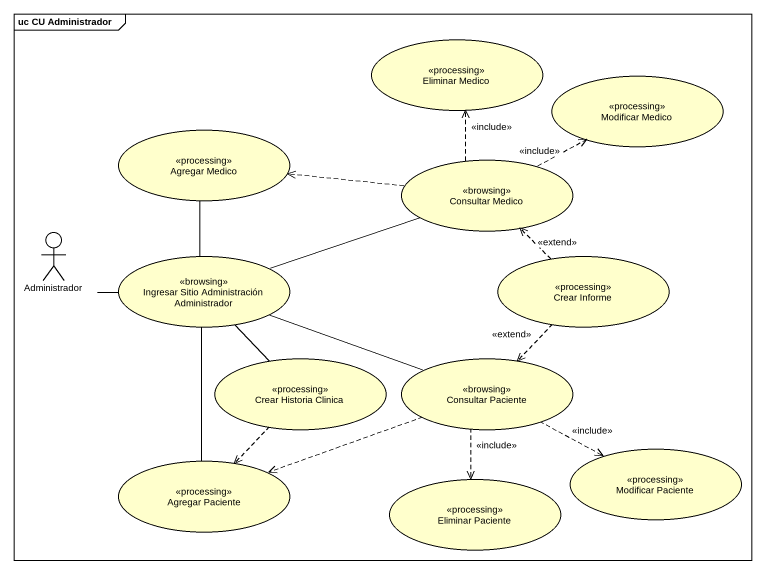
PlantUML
@startuml
mainframe uc CU Administrador
usecase "Eliminar Medico" as Eliminar_Medico <<processing>> #FFFFCC
usecase "Modificar Medico" as Modificar_Medico <<processing>> #FFFFCC
usecase "Agregar Medico" as Agregar_Medico <<processing>> #FFFFCC
usecase "Consultar Medico" as Consultar_Medico <<browsing>> #FFFFCC
actor Administrador
usecase "Ingresar Sitio Administración Administrador" as Ingresar_Sitio <<browsing>> #FFFFCC
usecase "Crear Informe" as Crear_Informe <<processing>> #FFFFCC
usecase "Crear Historia Clinica" as Crear_Historia_Clinica <<processing>> #FFFFCC
usecase "Consultar Paciente" as Consultar_Paciente <<browsing>> #FFFFCC
usecase "Agregar Paciente" as Agregar_Paciente <<processing>> #FFFFCC
usecase "Modificar Paciente" as Modificar_Paciente <<processing>> #FFFFCC
usecase "Eliminar Paciente" as Eliminar_Paciente <<processing>> #FFFFCC
Consultar_Medico .up.> Eliminar_Medico : <<include>>
Consultar_Medico .right.> Modificar_Medico : <<include>>
Consultar_Medico .left.> Agregar_Medico
Administrador -right- Ingresar_Sitio
Ingresar_Sitio -up- Agregar_Medico
Ingresar_Sitio -right- Consultar_Medico
Ingresar_Sitio -- Crear_Historia_Clinica
Ingresar_Sitio -right- Consultar_Paciente
Ingresar_Sitio -- Agregar_Paciente
Crear_Informe .up.> Consultar_Medico : <<extend>>
Crear_Informe ..> Consultar_Paciente : <<extend>>
Crear_Historia_Clinica ..> Agregar_Paciente
Consultar_Paciente .left.> Agregar_Paciente
Consultar_Paciente .right.> Modificar_Paciente : <<include>>
Consultar_Paciente ..> Eliminar_Paciente : <<include>>
@enduml
